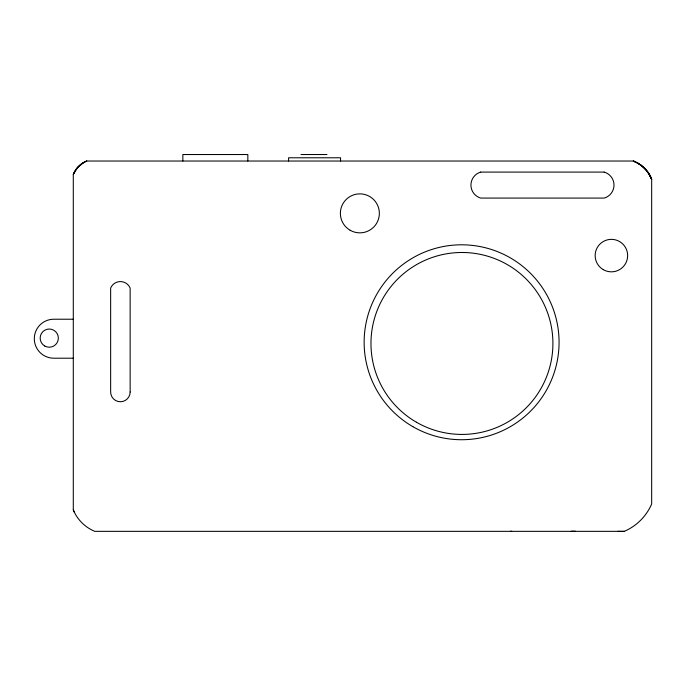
<?xml version="1.0" encoding="UTF-8"?>
<svg xmlns="http://www.w3.org/2000/svg" width="686" height="686" viewBox="0 0 686 686"><rect width="100%" height="100%" fill="white"/><g stroke="black" fill="none" stroke-linecap="round" stroke-linejoin="round"><path stroke-width="1.03" d="M619.569 531.298L617.752 531.47L624.311 531.341A52.436 52.436 0 0 0 651.666 503.996L651.666 179.329C648.656 170.908 641.53 164.186 633.358 161.03L86.779 161.03L85.296 161.716M637.388 162.891C643.777 166.569 649.188 172.383 651.666 179.329A31.788 31.788 0 0 0 633.358 161.03L639.292 164.048M645.972 169.854L644.48 168.207M642.799 166.758L644.463 168.233M647.413 171.543L651.666 179.329M83.821 162.419L77.544 167.573L73.291 174.51A23.667 23.667 0 0 1 86.779 161.03C80.665 163.379 75.52 168.473 73.291 174.51L73.291 509.887L74.362 512.245M300.974 154.53L326.965 154.53M480.68 172.092L604.152 172.092M73.291 319.222L53.8 319.222A19.491 19.491 0 0 0 34.3 338.713A19.491 19.491 0 0 0 53.8 358.203L73.291 358.203M624.311 531.341L94.754 531.341A39.539 39.539 0 0 1 73.291 509.887M633.358 161.03L635.408 161.896M639.241 164.108L641.11 165.317M340.565 161.03L340.565 157.78L288.583 157.78L288.583 161.03M247.835 161.03L247.835 154.53L182.845 154.53L182.845 161.03M604.152 172.092A13.497 13.497 0 0 1 604.152 198.083L480.68 198.074A13.531 13.531 0 0 1 480.68 172.092M511.636 531.358L510.53 531.358L511.636 531.358M575.511 531.367L571.164 531.367L575.511 531.367M130.143 392.006L130.143 288.06A10.564 10.564 0 0 0 110.643 288.06L110.643 392.006A9.75 9.75 0 0 0 120.393 401.747A9.75 9.75 0 0 0 130.143 392.006M412.869 426.666A97.463 97.463 0 0 0 559.064 342.263A97.463 97.463 0 0 0 412.869 257.859A97.463 97.463 0 0 0 412.869 426.666M416.453 422.233A90.964 90.964 0 0 0 552.907 343.454A90.964 90.964 0 0 0 416.453 264.676A90.964 90.964 0 0 0 416.453 422.233M350.117 230.239A19.491 19.491 0 0 0 379.358 213.355A19.491 19.491 0 0 0 350.117 196.479A19.491 19.491 0 0 0 350.117 230.239M603.286 269.658A16.241 16.241 0 0 0 627.647 255.586A16.241 16.241 0 0 0 603.286 241.523A16.241 16.241 0 0 0 603.286 269.658M44.71 345.993A9.098 9.098 0 0 0 58.353 338.112A9.098 9.098 0 0 0 44.71 330.24A9.098 9.098 0 0 0 44.71 345.993"/></g></svg>
